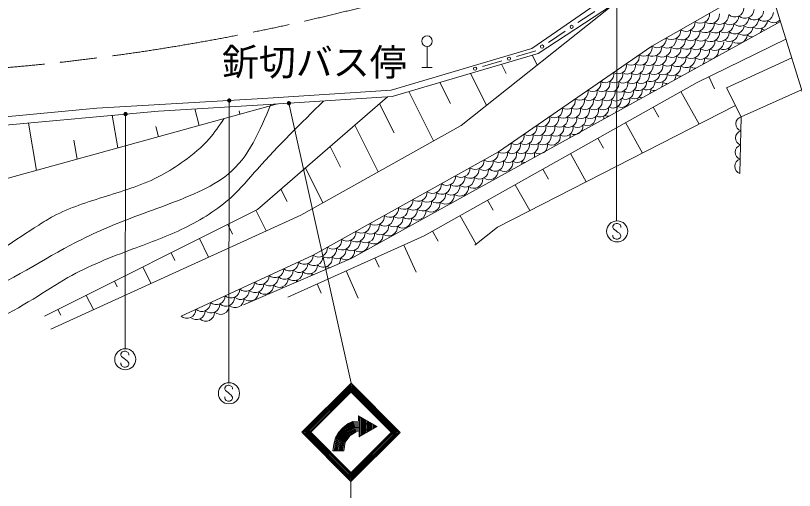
# Model space of a CAD drawing. Units: millimetres, scale not verified. Extents: x 40000 to 680000, y 20000 to 380000.
# Drawn here: x 500838 to 574666, y 241314 to 286307 of the extents above; entities that cross this region are included whole.
import ezdxf
from ezdxf.enums import TextEntityAlignment as Align

# ---------------------------------------------------------------- set-up
doc = ezdxf.new("R2010")
doc.units = ezdxf.units.MM
doc.header["$LTSCALE"] = 1000
doc.linetypes.add('CHAIN', pattern=[18.5, 12, -1.5, 3.5, -1.5])
for name, color, linetype, lineweight in [('M-BGD', 7, 'Continuous', 13), ('M-BMK', 2, 'CHAIN', 13), ('M-BMK-SRVR', 3, 'Continuous', 13), ('M-STR-HTXT', 7, 'Continuous', 13), ('M-STR-STRC', 7, 'Continuous', 13)]:
    doc.layers.add(name, color=color, linetype=linetype, lineweight=lineweight)
doc.styles.add('ＭＳ ゴシック', font='')
doc.styles.get('ＭＳ ゴシック').set_extended_font_data('MS Gothic')

# ---------------------------------------------------------------- blocks, each defined once
blk = doc.blocks.new('filled_dot')
at = {"color": 0, "linetype": 'Continuous', "lineweight": -2, "const_width": 1.25}
blk.add_lwpolyline([(-0.625, 0, 1), (0.625, 0, 1)], format="xyb", close=True, dxfattribs=at)

msp = doc.modelspace()

# ---------------------------------------------------------------- linework, layer by layer
at = {"layer": 'M-BGD'}
for p, q in [((549771, 283176), (558125, 288971)), ((543063, 275887), (558411, 288094)), ((550363, 282726), (557436, 287319)), ((561155, 283425), (567990, 287293)), ((561155, 283425), (567990, 287293)), ((555745, 286705), (554146, 285639)), ((532663, 263282), (573336, 285753)), ((552946, 284839), (551347, 283772)), ((565439, 279982), (573855, 284079)), ((536438, 279225), (549771, 283176)), ((539842, 283385), (539839, 281385)), ((546601, 273398), (561155, 283425)), ((546601, 273398), (561155, 283425)), ((550147, 282972), (548307, 282432)), ((536544, 278630), (550363, 282726)), ((546927, 282027), (545086, 281487)), ((550283, 281629), (549815, 282563)), ((574407, 282297), (568237, 279451)), ((539339, 281386), (540339, 281384)), ((547335, 280816), (546893, 281697)), ((545485, 277813), (543971, 280831)), ((539560, 265426), (565439, 279982)), ((542053, 277963), (541049, 279965)), ((567103, 279381), (566548, 280522)), ((524283, 278446), (536438, 279225)), ((540466, 274436), (538127, 279100)), ((565628, 276010), (563885, 279109)), ((568237, 279451), (569628, 276726)), ((569628, 276726), (575341, 279281)), ((508542, 277523), (524283, 278446)), ((523780, 267936), (536086, 278601)), ((524319, 277848), (536544, 278630)), ((500133, 270893), (525673, 277934)), ((514380, 277265), (524319, 277848)), ((536723, 275207), (535344, 277958)), ((546513, 266257), (569091, 277777)), ((561803, 276691), (561271, 277638)), ((497396, 276483), (508542, 277523)), ((497440, 275683), (514380, 277265)), ((510000, 276856), (510541, 273762)), ((517818, 277466), (518253, 275889)), ((522019, 277280), (522109, 276952)), ((560279, 273281), (558656, 276167)), ((569628, 276726), (569488, 271346)), ((569628, 276726), (569488, 271346)), ((502070, 276116), (502829, 271636)), ((514131, 275788), (514397, 274825)), ((527875, 267403), (543063, 275887)), ((535222, 271507), (533005, 275930)), ((556574, 273749), (556041, 274696)), ((506347, 274503), (506685, 272699)), ((531640, 271958), (530665, 273903)), ((529051, 263595), (546601, 273398)), ((529051, 263595), (546601, 273398)), ((554930, 270552), (553426, 273226)), ((529979, 268578), (528326, 271876)), ((551344, 270808), (550812, 271755)), ((549582, 267823), (548197, 270284)), ((526571, 268682), (525986, 269848)), ((546115, 267866), (545582, 268813)), ((503593, 257815), (523780, 267936)), ((504181, 256604), (527875, 267403)), ((524604, 265912), (523627, 267860)), ((544490, 264636), (542968, 267342)), ((521410, 265589), (520945, 266515)), ((540885, 264925), (540353, 265872)), ((544371, 264541), (546513, 266257)), ((519140, 263422), (518264, 265171)), ((526641, 259637), (539560, 265426)), ((538798, 261986), (537642, 264566)), ((515948, 263095), (515582, 263826)), ((516529, 257840), (529051, 263595)), ((516529, 257840), (529051, 263595)), ((522435, 258890), (532663, 263282)), ((535292, 262474), (534904, 263340)), ((513677, 260932), (512900, 262481)), ((533326, 259525), (532167, 262113)), ((510480, 260614), (510218, 261137)), ((529817, 260020), (529429, 260886)), ((508213, 258442), (507536, 259792)), ((505117, 257925), (504855, 258448))]:
    msp.add_line(p, q, dxfattribs=at)
for centre, radius in [((553546, 285239), 150), ((539843, 283885), 500), ((550747, 283372), 150), ((547617, 282230), 150), ((544396, 281285), 150)]:
    msp.add_circle(centre, radius, dxfattribs=at)
for centre, radius, start, end in [((565759, 286452), 867, 234.54362, 4.47357), ((566700, 286410), 867, 234.54362, 4.47357), ((569025, 287040), 858, 227.83453, 358.55768), ((569980, 286906), 858, 227.83453, 358.55768), ((570887, 286751), 858, 227.83453, 358.55768), ((571810, 286629), 858, 227.83453, 358.55768), ((564392, 285678), 867, 234.54362, 4.47357), ((567574, 286323), 858, 234.05351, 358.55768), ((568548, 286292), 858, 233.59012, 358.55768), ((569505, 286160), 858, 227.83453, 358.55768), ((570426, 286011), 858, 227.83453, 358.55768), ((571276, 285918), 858, 233.81039, 354.33077), ((572685, 286492), 858, 229.98771, 315.27013), ((565333, 285636), 867, 234.54362, 4.47357), ((566208, 285562), 867, 234.54362, 4.47357), ((567158, 285516), 858, 234.05351, 4.70316), ((568072, 285546), 858, 239.67266, 358.55768), ((569044, 285421), 858, 227.83453, 358.55768), ((569891, 285300), 858, 231.94558, 356.1489), ((570723, 285149), 858, 329.92524, 357.77751), ((572133, 285723), 858, 226.39898, 249.32114), ((572133, 285723), 858, 348.51833, 354.33077), ((563025, 284905), 867, 234.54362, 4.47357), ((563966, 284863), 867, 234.54362, 4.47357), ((564841, 284788), 867, 234.54362, 4.47357), ((565792, 284755), 867, 234.54362, 4.47357), ((566718, 284695), 858, 234.05351, 4.70316), ((567622, 284719), 858, 239.67266, 358.55768), ((568510, 284709), 858, 238.24384, 354.33077), ((569339, 284532), 858, 231.94558, 356.1489), ((570723, 285149), 858, 233.81039, 267.91423), ((561658, 284131), 867, 234.54362, 4.47357), ((562599, 284089), 867, 234.54362, 4.47357), ((563474, 284015), 867, 234.54362, 4.47357), ((564425, 283982), 867, 234.54362, 4.47357), ((565352, 283934), 867, 234.54362, 4.47357), ((566268, 283867), 858, 234.05351, 4.70316), ((567116, 283857), 858, 239.67266, 358.55768), ((567958, 283941), 858, 246.16497, 354.33077), ((560383, 283248), 792, 236.21345, 12.91485), ((561232, 283315), 867, 239.45156, 4.47357), ((562107, 283241), 867, 234.54362, 4.47357), ((563058, 283208), 867, 234.54362, 4.47357), ((563985, 283160), 867, 234.54362, 4.47357), ((564902, 283106), 867, 234.54362, 4.47357), ((565762, 283005), 858, 234.05351, 4.70316), ((566641, 283034), 858, 241.00255, 3.64099), ((568770, 283950), 858, 242.33964, 256.1899), ((567555, 283155), 858, 351.46475, 3.8931), ((559170, 282412), 792, 236.21345, 12.91485), ((560027, 282397), 792, 236.21345, 12.91485), ((560848, 282360), 792, 236.21345, 12.91485), ((561691, 282434), 867, 240.08405, 4.47357), ((562618, 282387), 867, 234.54362, 4.47357), ((563535, 282333), 867, 234.54362, 4.47357), ((564396, 282245), 867, 234.54362, 4.47357), ((565287, 282183), 858, 325.4254, 3.64099), ((557957, 281577), 792, 236.21345, 12.91485), ((558814, 281561), 792, 236.21345, 12.91485), ((559635, 281525), 792, 236.21345, 12.91485), ((560480, 281502), 792, 236.21345, 12.91485), ((561345, 281589), 867, 240.08405, 4.47357), ((562168, 281559), 867, 239.54137, 4.47357), ((563029, 281471), 867, 234.54362, 4.47357), ((563922, 281422), 867, 327.39971, 3.23178), ((565287, 282183), 858, 235.34275, 272.41407), ((556744, 280741), 792, 236.21345, 12.91485), ((557601, 280726), 792, 236.21345, 12.91485), ((558456, 280709), 792, 236.21345, 12.91485), ((559267, 280666), 792, 236.21345, 12.91485), ((560134, 280656), 792, 236.21345, 12.91485), ((561068, 280921), 867, 246.49493, 347.28598), ((561818, 280739), 792, 243.29263, 4.61589), ((562636, 280645), 792, 326.39014, 4.61589), ((563922, 281422), 867, 234.54362, 270.43976), ((555531, 279905), 792, 236.21345, 12.91485), ((556389, 279890), 792, 236.21345, 12.91485), ((557243, 279873), 792, 236.21345, 12.91485), ((558088, 279850), 792, 236.21345, 12.91485), ((558921, 279821), 792, 236.21345, 12.91485), ((559857, 279989), 792, 243.29263, 4.61589), ((560670, 280050), 792, 243.29263, 4.61589), ((561407, 279995), 792, 322.04013, 3.4979), ((562636, 280645), 792, 243.29263, 271.44933), ((554318, 279070), 792, 236.21345, 12.91485), ((555176, 279055), 792, 236.21345, 12.91485), ((556031, 279038), 792, 236.21345, 12.91485), ((556875, 279015), 792, 236.21345, 12.91485), ((557742, 279005), 792, 236.21345, 12.91485), ((558644, 279153), 792, 244.10353, 4.61589), ((559457, 279214), 792, 244.10353, 4.61589), ((560259, 279306), 792, 329.70303, 3.4979), ((561407, 279995), 792, 243.29263, 275.79934), ((553106, 278234), 792, 236.21345, 12.91485), ((553963, 278219), 792, 236.21345, 12.91485), ((554818, 278202), 792, 236.21345, 12.91485), ((555663, 278179), 792, 236.21345, 12.91485), ((556529, 278170), 792, 236.21345, 12.91485), ((557465, 278337), 792, 243.29263, 4.61589), ((558278, 278398), 792, 243.29263, 4.61589), ((559046, 278470), 792, 346.36639, 3.4979), ((560259, 279306), 792, 245.91711, 268.13644), ((557066, 277563), 792, 328.47652, 4.61589), ((551893, 277399), 792, 236.21345, 12.91485), ((552750, 277383), 792, 236.21345, 12.91485), ((553605, 277366), 792, 236.21345, 12.91485), ((554450, 277344), 792, 236.21345, 12.91485), ((555316, 277334), 792, 236.21345, 12.91485), ((556252, 277502), 792, 243.29263, 4.61589), ((557066, 277563), 792, 243.29263, 270.84551), ((550680, 276563), 792, 236.21345, 12.91485), ((551537, 276548), 792, 236.21345, 12.91485), ((552392, 276531), 792, 236.21345, 12.91485), ((553237, 276508), 792, 236.21345, 12.91485), ((554103, 276498), 792, 236.21345, 12.91485), ((555039, 276666), 792, 243.29263, 4.61589), ((555819, 276704), 792, 344.88035, 4.61589), ((569813, 276048), 702, 105.25936, 251.7582), ((549467, 275728), 792, 236.21345, 12.91485), ((550324, 275712), 792, 236.21345, 12.91485), ((551179, 275695), 792, 236.21345, 12.91485), ((552024, 275672), 792, 236.21345, 12.91485), ((552891, 275663), 792, 236.21345, 12.91485), ((553826, 275831), 792, 243.29263, 4.61589), ((569778, 274703), 702, 105.25936, 251.7582), ((548254, 274892), 792, 236.21345, 12.91485), ((549112, 274877), 792, 236.21345, 12.91485), ((549966, 274860), 792, 236.21345, 12.91485), ((550811, 274837), 792, 236.21345, 12.91485), ((551678, 274827), 792, 236.21345, 12.91485), ((552614, 274995), 792, 339.17571, 4.61589), ((547041, 274056), 792, 236.21345, 12.91485), ((547899, 274041), 792, 236.21345, 12.91485), ((548753, 274024), 792, 236.21345, 12.91485), ((549598, 274001), 792, 236.21345, 12.91485), ((550465, 273992), 792, 236.21345, 12.91485), ((569743, 273358), 702, 105.25936, 251.7582), ((545756, 273325), 848, 233.40415, 4.96621), ((546630, 273242), 848, 233.40415, 4.96621), ((547541, 273189), 792, 236.21345, 12.91485), ((548386, 273166), 792, 236.21345, 12.91485), ((549252, 273156), 792, 337.35525, 12.91485), ((544406, 272571), 848, 233.40415, 4.96621), ((545280, 272488), 848, 233.40415, 4.96621), ((546304, 272359), 792, 226.23793, 11.96606), ((547173, 272330), 792, 236.21345, 12.91485), ((549252, 273156), 792, 236.21345, 260.48422), ((548039, 272321), 792, 352.01577, 12.91485), ((569708, 272014), 702, 105.25936, 251.7582), ((543056, 271817), 848, 233.40415, 4.96621), ((543930, 271734), 848, 233.40415, 4.96621), ((544819, 271658), 848, 233.40415, 4.96621), ((541706, 271062), 848, 233.40415, 4.96621), ((542580, 270979), 848, 233.40415, 4.96621), ((543469, 270904), 848, 233.40415, 4.96621), ((545741, 271600), 848, 233.40415, 1.25372), ((548039, 272321), 792, 236.21345, 245.8237), ((540356, 270308), 848, 233.40415, 4.96621), ((541230, 270225), 848, 233.40415, 4.96621), ((542119, 270150), 848, 233.40415, 4.96621), ((544284, 270796), 848, 233.40415, 4.96621), ((539006, 269554), 848, 233.40415, 4.96621), ((539880, 269471), 848, 233.40415, 4.96621), ((542934, 270041), 848, 233.40415, 4.96621), ((537656, 268800), 848, 233.40415, 4.96621), ((538530, 268717), 848, 233.40415, 4.96621), ((540769, 269396), 848, 233.40415, 4.96621), ((541584, 269287), 848, 233.40415, 4.96621), ((536306, 268046), 848, 233.40415, 4.96621), ((537180, 267963), 848, 233.40415, 4.96621), ((539419, 268642), 848, 233.40415, 4.96621), ((540234, 268533), 848, 233.40415, 4.96621), ((534956, 267292), 848, 233.40415, 4.96621), ((535830, 267209), 848, 233.40415, 4.96621), ((538069, 267888), 848, 233.40415, 4.96621), ((538884, 267779), 848, 233.40415, 4.96621), ((533606, 266538), 848, 233.40415, 4.96621), ((534480, 266455), 848, 233.40415, 4.96621), ((536719, 267134), 848, 233.40415, 4.96621), ((537534, 267025), 848, 233.40415, 4.96621), ((532256, 265784), 848, 233.40415, 4.96621), ((535369, 266380), 848, 233.40415, 4.96621), ((536184, 266271), 848, 233.40415, 4.96621), ((530906, 265030), 848, 233.40415, 4.96621), ((533130, 265701), 848, 233.40415, 4.96621), ((534019, 265626), 848, 233.40415, 4.96621), ((534834, 265517), 848, 233.40415, 4.96621), ((529556, 264276), 848, 233.40415, 4.96621), ((531780, 264947), 848, 233.40415, 4.96621), ((532669, 264872), 848, 233.40415, 4.96621), ((533484, 264763), 848, 233.40415, 4.96621), ((528214, 263581), 836, 228.39064, 0.98045), ((530430, 264193), 848, 233.40415, 4.96621), ((531319, 264118), 848, 233.40415, 4.96621), ((532134, 264009), 848, 233.40415, 4.96621), ((526823, 262942), 836, 228.39064, 0.98045), ((529124, 263449), 836, 228.39064, 0.98045), ((530017, 263309), 836, 228.39064, 9.79478), ((530784, 263255), 848, 325.50717, 4.96621), ((525432, 262302), 836, 228.39064, 0.98045), ((526327, 262163), 836, 228.39064, 0.98045), ((527719, 262803), 836, 228.39064, 0.98045), ((528611, 262664), 836, 228.39064, 0.98045), ((529430, 262495), 836, 341.83465, 0.98045), ((530784, 263255), 848, 238.01569, 260.97465), ((524041, 261663), 836, 228.39064, 0.98045), ((524936, 261524), 836, 228.39064, 0.98045), ((525829, 261385), 836, 228.39064, 0.98045), ((527220, 262024), 836, 228.39064, 0.98045), ((528038, 261856), 836, 345.27256, 0.98045), ((529430, 262495), 836, 228.39064, 244.64718), ((522649, 261023), 836, 228.39064, 0.98045), ((523545, 260884), 836, 228.39064, 0.98045), ((524438, 260745), 836, 228.39064, 0.98045), ((526647, 261216), 836, 348.55632, 0.98045), ((528038, 261856), 836, 228.39064, 241.20927), ((521258, 260384), 836, 228.39064, 0.98045), ((522153, 260245), 836, 228.39064, 0.98045), ((523046, 260106), 836, 228.39064, 0.98045), ((526647, 261216), 836, 228.39064, 237.9255), ((519867, 259744), 836, 228.39064, 0.98045), ((520762, 259605), 836, 228.39064, 0.98045), ((521655, 259466), 836, 228.39064, 0.98045), ((517084, 258465), 836, 228.39064, 0.98045), ((518475, 259105), 836, 228.39064, 0.98045), ((519371, 258966), 836, 228.39064, 0.98045), ((520264, 258827), 836, 228.39064, 0.98045), ((517979, 258326), 836, 228.39064, 0.98045), ((518872, 258187), 836, 228.39064, 0.98045)]:
    msp.add_arc(centre, radius, start, end, dxfattribs=at)
for points, knots in [([(460439, 276369), (460627, 274468), (460815, 272568), (461494, 270823), (462055, 269382), (462951, 268048), (464018, 266905), (465326, 265504), (466891, 264390), (468531, 263406), (471156, 261829), (473973, 260584), (476897, 259721), (479663, 258904), (482525, 258430), (485326, 257782), (487180, 257354), (489007, 256849), (490864, 256329), (491581, 256129), (492301, 255926), (493032, 255905), (493573, 255889), (494119, 255973), (494658, 256083), (497465, 256658), (500061, 257950), (502492, 259446), (503602, 260129), (504679, 260854), (505807, 261489), (507752, 262582), (509853, 263404), (511953, 264191), (513602, 264807), (515250, 265402), (516834, 266171), (518442, 266952), (519985, 267913), (521295, 269116), (522183, 269932), (522964, 270859), (523768, 271763), (525763, 274008), (527899, 276111), (530035, 278213)], [0, 0, 0, 0, 1, 1, 1, 2, 2, 2, 3, 3, 3, 4, 4, 4, 5, 5, 5, 6, 6, 6, 7, 7, 7, 8, 8, 8, 9, 9, 9, 10, 10, 10, 11, 11, 11, 12, 12, 12, 13, 13, 13, 14, 14, 14, 15, 15, 15, 15]), ([(467726, 273958), (468954, 272215), (470183, 270472), (471609, 268882), (472887, 267458), (474324, 266158), (475941, 265142), (476504, 264788), (477090, 264469), (477686, 264176), (479501, 263285), (481413, 262641), (483283, 261820), (485626, 260792), (487904, 259486), (490386, 259100), (492321, 258800), (494380, 259058), (496289, 259635), (499811, 260699), (502822, 262850), (506052, 264560), (507923, 265550), (509868, 266392), (511837, 267142), (513947, 267945), (516086, 268642), (518164, 269602), (519172, 270069), (520167, 270597), (520997, 271285), (522948, 272902), (523993, 275398), (525037, 277894)], [0, 0, 0, 0, 1, 1, 1, 2, 2, 2, 3, 3, 3, 4, 4, 4, 5, 5, 5, 6, 6, 6, 7, 7, 7, 8, 8, 8, 9, 9, 9, 10, 10, 10, 11, 11, 11, 11]), ([(476503, 271055), (477497, 269831), (478491, 268607), (479684, 267612), (480581, 266865), (481590, 266247), (482575, 265599), (483631, 264904), (484659, 264174), (485746, 263546), (486460, 263133), (487199, 262765), (487955, 262418), (488593, 262124), (489244, 261846), (489923, 261692), (490640, 261529), (491389, 261504), (492132, 261528), (492988, 261556), (493836, 261651), (494664, 261846), (495381, 262016), (496083, 262261), (496754, 262567), (497799, 263042), (498770, 263661), (499730, 264290), (500832, 265012), (501919, 265748), (503028, 266456), (503489, 266750), (503953, 267040), (504435, 267298), (505207, 267711), (506022, 268041), (506847, 268339), (508575, 268963), (510343, 269441), (512073, 270060), (512939, 270369), (513795, 270714), (514606, 271141), (515377, 271548), (516108, 272029), (516818, 272545), (517674, 273167), (518501, 273840), (519191, 274631), (519705, 275220), (520144, 275876), (520582, 276531)], [0, 0, 0, 0, 1, 1, 1, 2, 2, 2, 3, 3, 3, 4, 4, 4, 5, 5, 5, 6, 6, 6, 7, 7, 7, 8, 8, 8, 9, 9, 9, 10, 10, 10, 11, 11, 11, 12, 12, 12, 13, 13, 13, 14, 14, 14, 15, 15, 15, 16, 16, 16, 17, 17, 17, 17])]:
    msp.add_open_spline(points, degree=3, knots=knots, dxfattribs=at)
at = {"layer": 'M-BMK'}
msp.add_arc((481794, 490583), 210000, 267.63377, 285.59636, dxfattribs=at)
at = {"layer": 'M-BMK-SRVR'}
msp.add_line((578392, 269434), (570025, 296440), dxfattribs=at)
at = {"layer": 'M-STR-STRC'}
for p, q in [((557842, 288774), (557813, 266854)), ((521091, 278259), (521055, 251516)), ((526749, 278003), (532638, 251489)), ((511262, 276974), (511233, 254744)), ((557584, 266553), (557460, 266369)), ((557776, 266618), (557584, 266553)), ((557897, 266616), (557776, 266618)), ((558147, 266497), (557897, 266616)), ((557460, 266369), (557462, 266237)), ((557462, 266237), (557525, 266108)), ((557525, 266108), (557780, 265926)), ((557780, 265926), (557909, 265794)), ((557909, 265794), (558088, 265678)), ((558210, 266365), (558147, 266497)), ((558210, 266236), (558210, 266365)), ((557461, 265389), (557458, 265510)), ((557500, 265286), (557461, 265389)), ((557584, 265176), (557500, 265286)), ((557771, 265115), (557584, 265176)), ((557905, 265115), (557771, 265115)), ((558006, 265143), (557905, 265115)), ((558148, 265235), (558006, 265143)), ((558088, 265678), (558214, 265478)), ((558209, 265367), (558148, 265235)), ((558214, 265478), (558209, 265367)), ((510951, 254441), (510827, 254257)), ((510827, 254257), (510829, 254125)), ((510829, 254125), (510892, 253996)), ((510892, 253996), (511147, 253814)), ((511143, 254507), (510951, 254441)), ((511264, 254504), (511143, 254507)), ((511514, 254385), (511264, 254504)), ((511577, 254253), (511514, 254385)), ((511577, 254124), (511577, 254253)), ((510828, 253277), (510825, 253399)), ((510867, 253175), (510828, 253277)), ((511147, 253814), (511276, 253682)), ((511276, 253682), (511455, 253566)), ((511455, 253566), (511581, 253366)), ((511576, 253255), (511515, 253124)), ((511581, 253366), (511576, 253255)), ((510951, 253064), (510867, 253175)), ((511138, 253003), (510951, 253064)), ((511273, 253003), (511138, 253003)), ((511373, 253032), (511273, 253003)), ((511515, 253124), (511373, 253032)), ((520785, 251214), (520661, 251030)), ((520661, 251030), (520664, 250898)), ((520977, 251279), (520785, 251214)), ((521099, 251276), (520977, 251279)), ((521349, 251158), (521099, 251276)), ((521412, 251026), (521349, 251158)), ((521411, 250897), (521412, 251026)), ((532638, 251489), (527965, 246828)), ((532638, 251347), (528107, 246828)), ((532638, 251206), (528248, 246828)), ((532638, 251064), (528389, 246827)), ((537299, 246816), (532638, 251489)), ((537158, 246816), (532638, 251347)), ((537016, 246816), (532638, 251206)), ((536875, 246816), (532638, 251064)), ((520664, 250898), (520727, 250769)), ((520727, 250769), (520982, 250587)), ((520982, 250587), (521111, 250455)), ((521111, 250455), (521290, 250339)), ((521290, 250339), (521416, 250138)), ((532708, 250994), (528460, 246757)), ((532779, 250923), (528531, 246686)), ((532850, 250852), (528601, 246615)), ((536662, 246604), (532425, 250853)), ((536733, 246675), (532496, 250923)), ((536804, 246745), (532567, 250994)), ((520662, 250050), (520660, 250171)), ((520702, 249947), (520662, 250050)), ((520786, 249836), (520702, 249947)), ((520973, 249776), (520786, 249836)), ((521107, 249775), (520973, 249776)), ((521207, 249804), (521107, 249775)), ((521349, 249896), (521207, 249804)), ((521410, 250028), (521349, 249896)), ((521416, 250138), (521410, 250028)), ((533353, 247886), (533353, 248386)), ((533353, 248386), (534382, 247354)), ((533353, 248386), (535114, 247366)), ((533451, 246425), (533453, 248328)), ((533551, 246525), (533553, 248270)), ((533651, 246625), (533653, 248212)), ((533751, 246582), (533753, 248154)), ((533851, 246639), (533853, 248096)), ((532820, 247853), (531864, 247259)), ((532359, 247650), (531864, 247259)), ((532852, 247755), (531934, 247185)), ((532883, 247656), (532003, 247110)), ((532914, 247558), (532072, 247035)), ((532946, 247460), (532142, 246961)), ((532977, 247362), (532211, 246886)), ((532820, 247853), (532359, 247650)), ((533353, 247886), (532820, 247853)), ((533453, 247791), (532852, 247755)), ((533452, 247691), (532883, 247656)), ((533452, 247591), (532914, 247558)), ((533452, 247491), (532946, 247460)), ((533452, 247391), (532977, 247362)), ((533353, 247886), (533350, 247886)), ((533413, 246387), (535114, 247366)), ((533413, 246387), (534382, 247354)), ((533951, 246697), (533953, 248038)), ((534051, 246755), (534053, 247980)), ((534151, 246812), (534153, 247923)), ((534251, 246870), (534253, 247865)), ((534351, 246927), (534353, 247807)), ((534451, 246985), (534453, 247749)), ((534552, 247043), (534552, 247691)), ((534652, 247100), (534652, 247633)), ((534752, 247158), (534752, 247575)), ((534852, 247215), (534852, 247517)), ((534952, 247273), (534952, 247460)), ((535052, 247331), (535052, 247402)), ((532626, 242155), (527965, 246828)), ((532626, 242296), (528107, 246828)), ((532626, 242438), (528248, 246828)), ((532626, 242579), (528389, 246827)), ((532697, 242650), (528460, 246898)), ((532768, 242720), (528531, 246969)), ((532839, 242791), (528602, 247039)), ((531864, 247259), (531154, 246284)), ((531476, 246820), (531154, 246284)), ((531934, 247185), (531248, 246243)), ((532003, 247110), (531342, 246203)), ((532072, 247035), (531436, 246162)), ((531864, 247259), (531476, 246820)), ((532142, 246961), (531530, 246122)), ((532211, 246886), (531625, 246081)), ((532280, 246811), (531719, 246041)), ((532350, 246737), (531813, 246000)), ((532419, 246662), (531907, 245960)), ((532488, 246587), (532001, 245919)), ((533008, 247263), (532280, 246811)), ((533039, 247165), (532350, 246737)), ((536663, 247029), (532415, 242792)), ((533071, 247067), (532419, 246662)), ((536734, 246958), (532485, 242721)), ((533102, 246968), (532488, 246587)), ((536804, 246887), (532556, 242650)), ((532558, 246513), (533133, 246870)), ((536875, 246816), (532626, 242579)), ((537016, 246816), (532626, 242438)), ((537158, 246816), (532626, 242296)), ((537299, 246816), (532626, 242155)), ((533452, 247290), (533008, 247263)), ((533452, 247190), (533039, 247165)), ((533452, 247090), (533071, 247067)), ((533451, 246990), (533102, 246968)), ((533133, 246870), (533414, 246887)), ((533414, 246887), (533413, 246387)), ((531154, 246284), (530926, 245055)), ((531154, 246284), (531004, 245707)), ((531248, 246243), (531027, 245055)), ((531342, 246203), (531129, 245055)), ((531436, 246162), (531231, 245055)), ((531530, 246122), (531332, 245055)), ((531625, 246081), (531434, 245054)), ((531719, 246041), (531536, 245054)), ((531813, 246000), (531637, 245054)), ((531907, 245960), (531739, 245054)), ((532001, 245919), (531841, 245054)), ((531942, 245054), (532095, 245878)), ((532095, 245878), (532558, 246513)), ((531004, 245707), (530926, 245055)), ((531942, 245054), (530926, 245055)), ((532626, 242155), (532619, 237359))]:
    msp.add_line(p, q, dxfattribs=at)
for centre in [(557866, 265856), (511233, 253744), (521068, 250516)]:
    msp.add_circle(centre, 1000, dxfattribs=at)

# ---------------------------------------------------------------- block references
at = {"layer": 'M-STR-STRC', "xscale": 160, "yscale": 160}
for p, rotation in [((521091, 278259), 269.9), ((526749, 278003), 282.5), ((511262, 276974), 269.9)]:
    msp.add_blockref('filled_dot', p, dxfattribs=dict(at, rotation=rotation))

# ---------------------------------------------------------------- texts
at = {"layer": 'M-STR-HTXT', "style": 'ＭＳ ゴシック'}
msp.add_text('釿切バス停', height=2566, rotation=359.923, dxfattribs=at).set_placement((520397, 279856), align=Align.BOTTOM_LEFT)

doc.saveas('drawing.dxf')
